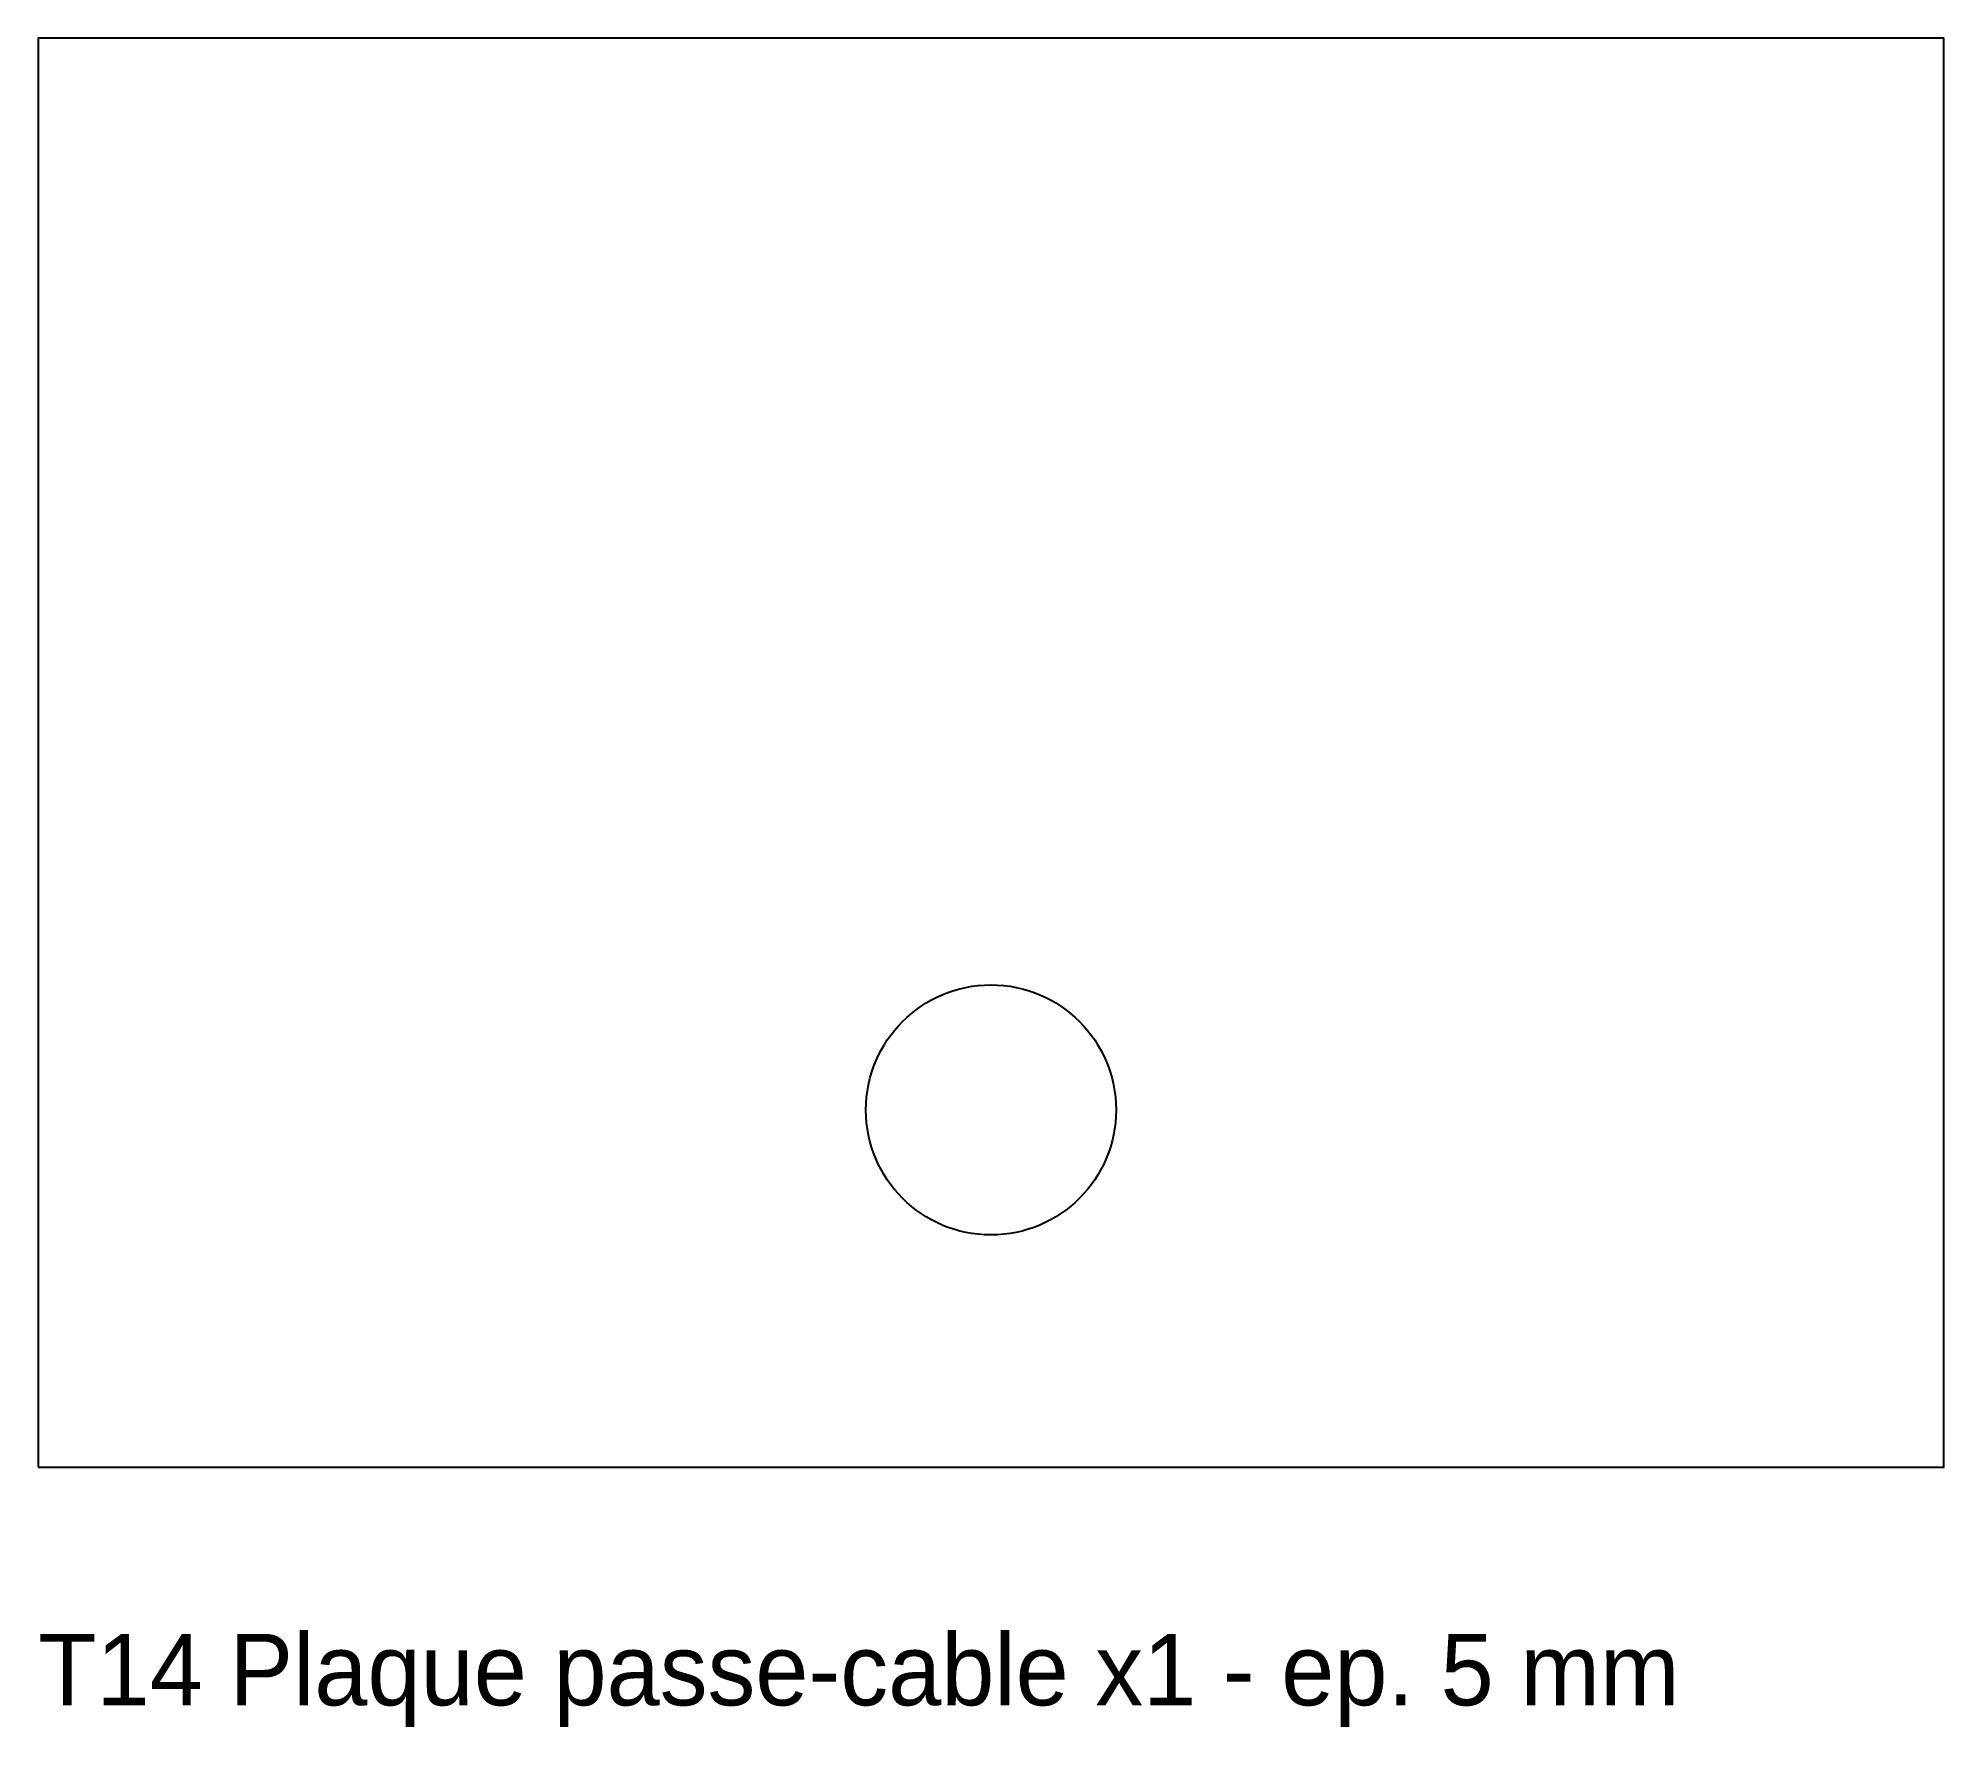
# Model space of a CAD drawing. Header units: millimetres. Extents: x 0 to 80, y -10.9 to 60.
import ezdxf

# ---------------------------------------------------------------- set-up
doc = ezdxf.new("R2010")
doc.units = ezdxf.units.MM
for name, color, linetype in [('CUT', 7, 'Continuous'), ('NOTE', 7, 'Continuous'), ('OUTLINE', 7, 'Continuous')]:
    doc.layers.add(name, color=color, linetype=linetype)

msp = doc.modelspace()

# ---------------------------------------------------------------- linework, layer by layer
at = {"layer": 'CUT'}
msp.add_circle((40, 15), 5.25, dxfattribs=at)
at = {"layer": 'OUTLINE'}
msp.add_lwpolyline([(0, 0), (80, 0), (80, 60), (0, 60)], close=True, dxfattribs=at)

# ---------------------------------------------------------------- texts
at = {"layer": 'NOTE'}
msp.add_text('T14 Plaque passe-cable x1 - ep. 5 mm', height=3, dxfattribs=at).set_placement((0, -10))

doc.saveas('drawing.dxf')
